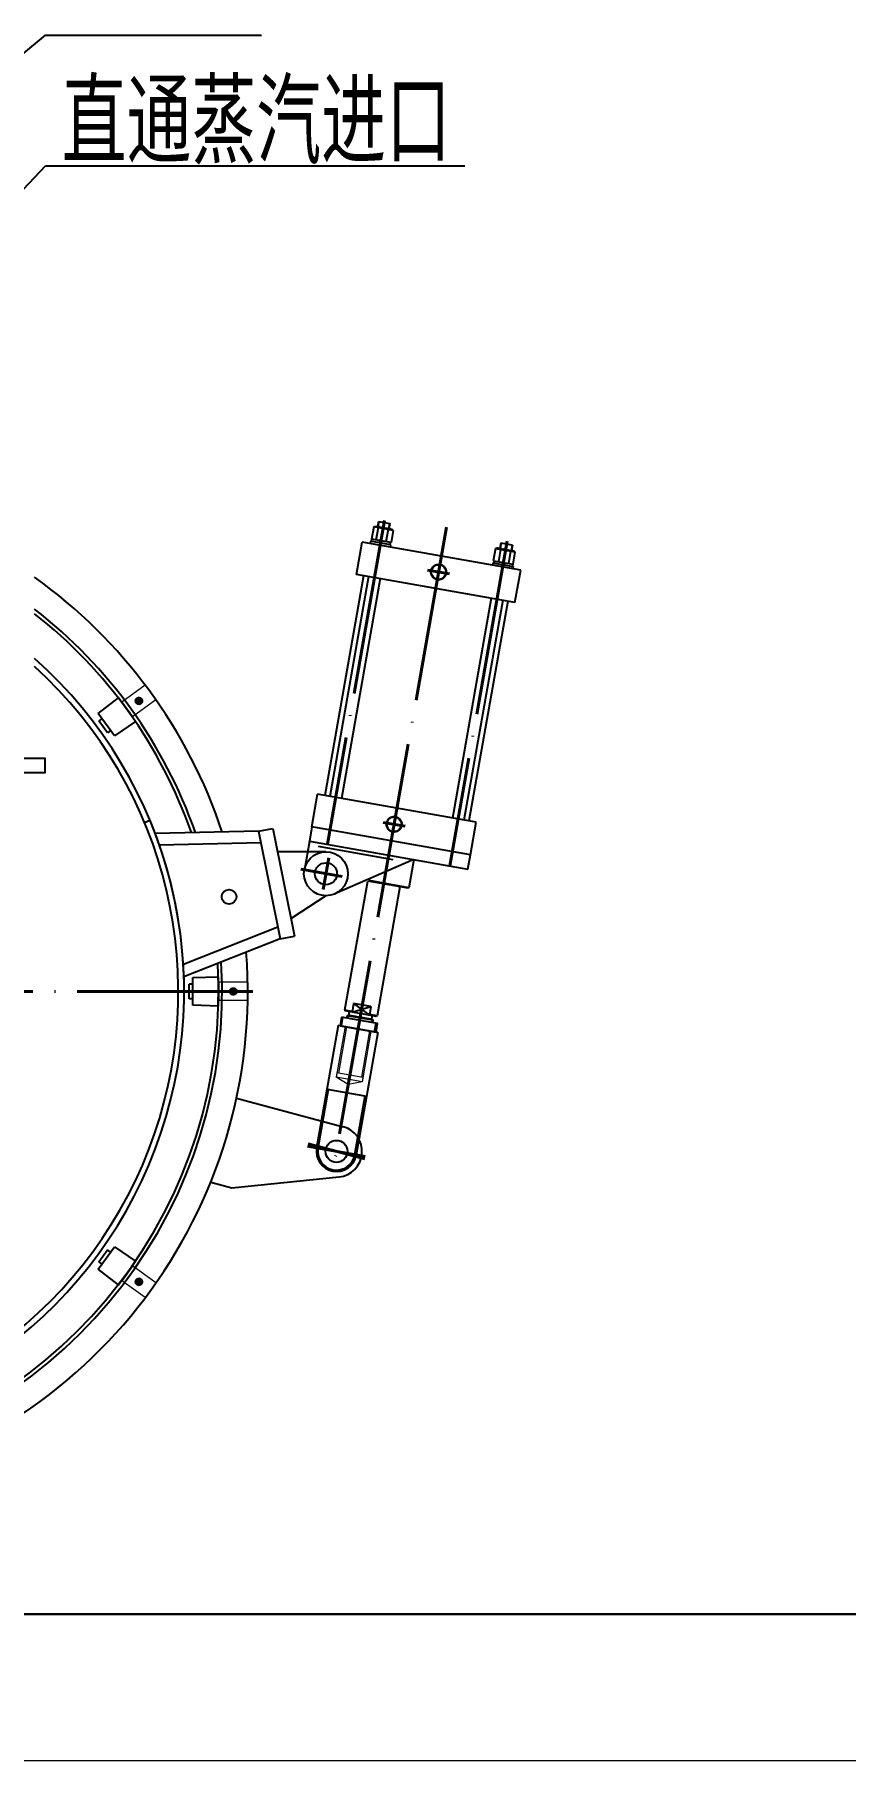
# Model space of a CAD drawing. Header units: inches. Extents: x 1901 to 2741, y 0 to 1188.
# Drawn here: x 2210.2 to 2321, y 0 to 235.9 of the extents above; entities that cross this region are included whole.
import ezdxf

# ---------------------------------------------------------------- set-up
doc = ezdxf.new("R2010")
doc.units = ezdxf.units.IN
doc.header["$MEASUREMENT"] = 0
doc.linetypes.add('ACAD_ISO02W100', pattern=[15, 12, -3])
doc.linetypes.add('ACAD_ISO04W100', pattern=[30, 24, -3, 0, -3])
for name, color, linetype, lineweight in [('中心线', 1, 'ACAD_ISO04W100', 40), ('图框内框线', 7, 'Continuous', 30), ('图框外框线', 7, 'Continuous', 20), ('实体', 7, 'Continuous', 25), ('工艺管道 1', 1, 'Continuous', 60), ('注释', 210, 'Continuous', 15), ('虑线', 190, 'ACAD_ISO02W100', 15)]:
    doc.layers.add(name, color=color, linetype=linetype, lineweight=lineweight)
doc.styles.add('样式 2', font='SimSun.ttf', dxfattribs={"width": 0.65, "height": 6})
doc.styles.add('样式 3', font='SimSun.ttf', dxfattribs={"width": 0.65, "height": 8})
doc.dimstyles.new('图形尺寸', dxfattribs={"dimtxt": 8, "dimasz": 2, "dimexe": 0.2, "dimexo": 0.1, "dimgap": 0.2, "dimtad": 1, "dimdec": 0, "dimlfac": 10, "dimdsep": 46, "dimtxsty": '样式 3', "dimcen": 2.5, "dimclrt": 7, "dimadec": 0, "dimazin": 0, "dimtfac": 0.5, "dimtdec": 0, "dimtofl": 0, "dimtmove": 0, "dimatfit": 3, "dimfxl": 1, "dimtolj": 2, "dimarcsym": 0})

msp = doc.modelspace()

# ---------------------------------------------------------------- linework, layer by layer
at = {"layer": '中心线'}
for p, q in [((2258.03, 169.43), (2250.23, 125.2)), ((2266.5, 168.54), (2250.98, 80.52)), ((2274.79, 166.61), (2266.97, 122.25)), ((2263.92, 162.66), (2266.91, 162.14)), ((2257.84, 128.19), (2260.83, 127.66)), ((2250.41, 123.34), (2249.64, 119.01)), ((2246.6, 121.78), (2252.24, 120.78)), ((2240.04, 105.1), (2099.63, 105.1)), ((2255.4, 82.54), (2247.52, 83.93)), ((2255.32, 82.2), (2247.59, 84.27))]:
    msp.add_line(p, q, dxfattribs=at)
at = {"layer": '图框内框线'}
msp.add_lwpolyline([(1951.02, 19.99), (2721.04, 19.99), (2721.04, 1167.65), (1951.02, 1167.65)], close=True, dxfattribs=at)
at = {"layer": '图框外框线'}
msp.add_lwpolyline([(1901.04, 0), (2741.04, 0), (2741.04, 1187.64), (1901.04, 1187.64)], close=True, dxfattribs=at)
at = {"layer": '实体'}
for p, q in [((2256.55, 168.56), (2256.26, 166.89)), ((2259.21, 168.09), (2256.55, 168.56)), ((2257.14, 168.46), (2256.85, 166.78)), ((2258.88, 168.25), (2256.87, 168.61)), ((2257.19, 169.31), (2257.06, 168.57)), ((2257.19, 169.31), (2258.77, 169.03)), ((2258.52, 168.21), (2258.23, 166.54)), ((2258.77, 169.03), (2258.64, 168.29)), ((2259.21, 168.09), (2258.92, 166.42)), ((2254.19, 162.07), (2254.97, 166.5)), ((2276.64, 162.68), (2254.97, 166.5)), ((2256.11, 166.61), (2256.05, 166.31)), ((2258.86, 166.12), (2256.11, 166.61)), ((2256.26, 166.89), (2256.21, 166.59)), ((2258.92, 166.42), (2256.26, 166.89)), ((2257.55, 166.35), (2257.26, 166.71)), ((2257.66, 166.33), (2257.36, 166.69)), ((2258.82, 166.43), (2258.77, 166.14)), ((2258.86, 166.12), (2258.81, 165.83)), ((2273.2, 165.62), (2272.9, 163.95)), ((2273.2, 165.62), (2275.85, 165.16)), ((2273.56, 165.66), (2275.58, 165.31)), ((2273.89, 165.5), (2273.59, 163.83)), ((2273.93, 166.35), (2273.8, 165.62)), ((2275.51, 166.08), (2273.93, 166.35)), ((2275.26, 165.26), (2274.97, 163.59)), ((2275.51, 166.08), (2275.38, 165.34)), ((2275.85, 165.16), (2275.56, 163.48)), ((2272.85, 163.66), (2272.8, 163.36)), ((2272.85, 163.66), (2275.61, 163.17)), ((2272.9, 163.95), (2275.56, 163.48)), ((2273, 163.93), (2272.95, 163.64)), ((2274.06, 163.44), (2274.46, 163.68)), ((2274.16, 163.42), (2274.55, 163.66)), ((2275.56, 163.48), (2275.51, 163.19)), ((2275.61, 163.17), (2275.55, 162.87)), ((2255.17, 161.9), (2249.88, 131.86)), ((2255.86, 161.78), (2250.57, 131.74)), ((2257.44, 161.5), (2252.14, 131.46)), ((2275.86, 158.25), (2254.19, 162.07)), ((2275.86, 158.25), (2276.64, 162.68)), ((2272.61, 158.82), (2267.31, 128.79)), ((2274.18, 158.55), (2268.89, 128.51)), ((2274.87, 158.42), (2269.57, 128.39)), ((2218.89, 143.07), (2221.65, 145.22)), ((2224, 141.98), (2221.65, 145.22)), ((2222.13, 144.64), (2222.12, 144.57)), ((2223.53, 142.63), (2222.12, 144.57)), ((2223.6, 142.62), (2222.13, 144.64)), ((2224.67, 144.33), (2224.09, 145.13)), ((2224.84, 144.44), (2224.25, 145.25)), ((2221.11, 140.01), (2218.89, 143.07)), ((2219.41, 142.35), (2219, 142.06)), ((2220.18, 140.44), (2219, 142.06)), ((2224, 141.98), (2221.11, 140.01)), ((2223.6, 142.62), (2223.53, 142.63)), ((2220.58, 140.74), (2220.18, 140.44)), ((2248.11, 127.6), (2248.89, 132.03)), ((2270.56, 128.21), (2248.89, 132.03)), ((2225.97, 128.46), (2225.23, 128.15)), ((2240.82, 126.98), (2242.78, 127.37)), ((2242.78, 127.37), (2245.73, 112.66)), ((2248.11, 127.6), (2247.77, 125.63)), ((2269.78, 123.78), (2248.11, 127.6)), ((2269.78, 123.78), (2270.56, 128.21)), ((2240.82, 126.98), (2226.67, 126.69)), ((2241.14, 125.38), (2227.25, 125.1)), ((2240.82, 126.98), (2243.77, 112.27)), ((2247.77, 125.63), (2247.07, 121.69)), ((2247.77, 125.63), (2269.43, 121.81)), ((2250.02, 124.17), (2243.42, 124.17)), ((2248.95, 124.92), (2259.15, 123.12)), ((2262.04, 123.12), (2251.22, 118.42)), ((2262.04, 123.12), (2261.37, 119.27)), ((2269.43, 121.81), (2269.78, 123.78)), ((2250.02, 118.17), (2245.25, 115.07)), ((2255.68, 120.1), (2252.58, 102.55)), ((2261.25, 119.19), (2255.79, 120.16)), ((2261.37, 119.27), (2255.94, 120.23)), ((2260.12, 119.39), (2257.01, 101.77)), ((2261.37, 119.27), (2261.25, 119.19)), ((2243.45, 113.86), (2230.53, 108.77)), ((2243.77, 112.27), (2230.61, 107.08)), ((2243.77, 112.27), (2245.73, 112.66)), ((2231.84, 106.99), (2235.34, 107.1)), ((2231.84, 103.21), (2231.84, 106.99)), ((2235.34, 103.1), (2235.34, 107.1)), ((2235.39, 106.35), (2235.34, 106.3)), ((2235.34, 103.9), (2235.34, 106.3)), ((2235.39, 103.85), (2235.39, 106.35)), ((2230.64, 105.1), (2229.84, 105.1)), ((2231.34, 104.1), (2231.34, 106.1)), ((2231.84, 106.1), (2231.34, 106.1)), ((2231.84, 104.1), (2231.34, 104.1)), ((2235.39, 103.85), (2235.34, 103.9)), ((2237.26, 104.6), (2237.26, 105.6)), ((2237.46, 104.6), (2237.46, 105.6)), ((2235.34, 103.1), (2231.84, 103.21)), ((2252.14, 100.37), (2252.35, 101.56)), ((2253.61, 102.36), (2252.58, 102.55)), ((2252.58, 102.55), (2252.66, 102.43)), ((2256.9, 101.68), (2252.66, 102.43)), ((2252.9, 101.78), (2252.85, 101.47)), ((2252.9, 101.78), (2253.02, 101.86)), ((2256.45, 101.15), (2252.9, 101.78)), ((2256.37, 101.27), (2253.02, 101.86)), ((2253.2, 102.34), (2253.12, 101.84)), ((2253.8, 103.45), (2253.6, 102.27)), ((2253.6, 102.27), (2256.17, 103.03)), ((2253.8, 103.45), (2255.96, 101.85)), ((2256.17, 103.03), (2253.8, 103.45)), ((2256.17, 103.03), (2255.96, 101.85)), ((2257.01, 101.77), (2255.98, 101.95)), ((2256.35, 101.78), (2256.27, 101.29)), ((2257.01, 101.77), (2256.9, 101.68)), ((2251.7, 100.45), (2248.75, 83.71)), ((2257.12, 99.5), (2251.7, 100.45)), ((2257.12, 99.5), (2254.17, 82.75)), ((2256.37, 101.27), (2256.45, 101.15)), ((2256.45, 101.15), (2256.39, 100.84)), ((2256.68, 99.57), (2256.89, 100.75)), ((2237.79, 90.52), (2252.36, 86.61)), ((2248.95, 83.67), (2250.37, 91.72)), ((2250.17, 91.75), (2255.58, 90.8)), ((2253.97, 82.79), (2255.39, 90.83)), ((2234.27, 79.04), (2237.16, 78.26)), ((2237.16, 78.26), (2251.81, 79.75)), ((2218.89, 67.13), (2221.11, 70.19)), ((2219, 68.14), (2220.18, 69.76)), ((2220.58, 69.47), (2220.18, 69.76)), ((2221.11, 70.19), (2224, 68.22)), ((2221.65, 64.98), (2218.89, 67.13)), ((2219.41, 67.85), (2219, 68.14)), ((2221.65, 64.98), (2224, 68.22)), ((2222.12, 65.63), (2223.53, 67.57)), ((2222.13, 65.56), (2223.6, 67.58)), ((2223.6, 67.58), (2223.53, 67.57)), ((2222.13, 65.56), (2222.12, 65.63)), ((2224.09, 65.07), (2224.67, 65.88)), ((2224.25, 64.95), (2224.84, 65.76))]:
    msp.add_line(p, q, dxfattribs=at)
for points in [[(2203.09, 134.95), (2203.09, 136.95), (2211.59, 136.95), (2211.59, 134.95)], [(2252.16, 101.59), (2251.95, 100.41), (2256.87, 99.54), (2257.08, 100.72)]]:
    msp.add_lwpolyline(points, close=True, dxfattribs=at)
for centre, radius in [((2265.42, 162.4), 1), ((2224.46, 144.79), 0.4), ((2259.34, 127.93), 1), ((2250.02, 121.17), 3), ((2250.02, 121.17), 1.5), ((2236.78, 118.03), 1), ((2237.36, 105.1), 0.4), ((2251.46, 83.23), 1.5), ((2224.46, 65.41), 0.4)]:
    msp.add_circle(centre, radius, dxfattribs=at)
for centre, radius, start, end in [((2256.78, 168.11), 0.5, 43.1301, 116.8699), ((2257.42, 165.97), 2.5, 63.7398, 96.2602), ((2258.77, 167.6), 0.662, 48.1092, 111.8908), ((2273.44, 165.01), 0.662, 48.1092, 111.8908), ((2274.16, 163.02), 2.5, 63.7398, 96.2602), ((2275.49, 164.81), 0.5, 43.1301, 116.8699), ((2169.84, 105.1), 69.5, 18.2592, 54.509), ((2169.84, 105.1), 66, 19.1965, 52.3118), ((2169.84, 105.1), 65.5, 19.339, 51.9732), ((2169.84, 105.1), 60.8, 131.5789, 48.4211), ((2169.84, 105.1), 60, 132.2603, 47.7397), ((2169.84, 105.1), 60.8, 0, 22.5941), ((2169.84, 105.1), 69.5, 198.2592, 4.4074), ((2169.84, 105.1), 66, 199.1965, 3.4701), ((2169.84, 105.1), 65.5, 199.339, 3.3276), ((2251.46, 83.23), 3.5, 275.7979, 75), ((2251.46, 83.23), 2.75, 170, 350), ((2251.46, 83.23), 2.55, 170, 350)]:
    msp.add_arc(centre, radius, start, end, dxfattribs=at)
at = {"layer": '工艺管道 1'}
for p, q in [((2224.76, 144.38), (2224.17, 145.19)), ((2237.36, 104.6), (2237.36, 105.6)), ((2224.17, 65.01), (2224.76, 65.82))]:
    msp.add_line(p, q, dxfattribs=at)
at = {"layer": '虑线'}
for p, q in [((2257.29, 169.29), (2257.16, 168.55)), ((2258.67, 169.05), (2258.54, 168.31)), ((2274.03, 166.34), (2273.9, 165.6)), ((2275.41, 166.09), (2275.28, 165.36)), ((2225.32, 146.96), (2222.13, 144.64)), ((2226.79, 144.93), (2223.6, 142.62)), ((2239.33, 106.35), (2235.39, 106.35)), ((2239.33, 103.85), (2235.39, 103.85)), ((2253.07, 101.85), (2252.99, 101.44)), ((2252.64, 100.29), (2251.42, 93.36)), ((2252.83, 100.25), (2251.72, 93.91)), ((2255.99, 99.7), (2254.87, 93.36)), ((2256.18, 99.66), (2254.96, 92.73)), ((2256.32, 101.28), (2256.24, 100.87)), ((2251.52, 93.95), (2251.42, 93.36)), ((2254.96, 92.73), (2251.42, 93.36)), ((2253.07, 92.37), (2251.42, 93.36)), ((2255.07, 93.32), (2251.52, 93.95)), ((2254.96, 92.73), (2253.07, 92.37)), ((2255.07, 93.32), (2254.96, 92.73)), ((2226.79, 65.27), (2223.6, 67.58)), ((2225.32, 63.25), (2222.13, 65.56))]:
    msp.add_line(p, q, dxfattribs=at)
for centre, radius in [((2265.42, 162.4), 1.1), ((2224.46, 144.79), 0.5), ((2259.34, 127.93), 1.1), ((2237.36, 105.1), 0.5), ((2224.46, 65.41), 0.5)]:
    msp.add_circle(centre, radius, dxfattribs=at)

# ---------------------------------------------------------------- texts
at = {"layer": '注释', "insert": (2213.9, 218.09), "char_height": 10, "attachment_point": 7, "style": '样式 2'}
msp.add_mtext('直通蒸汽进口', dxfattribs=at)

# ---------------------------------------------------------------- leaders
at = {"layer": '注释', "annotation_type": 0, "has_hookline": 1, "hookline_direction": 0}
for points, text_width in [([(2183.44, 212.37), (2211.7, 235.76), (2213.7, 235.76)], 27.3), ([(2189.44, 194.5), (2211.7, 217.89), (2213.7, 217.89)], 55.11)]:
    msp.add_leader(points, dimstyle='图形尺寸', dxfattribs=dict(at, text_width=text_width))

doc.saveas('drawing.dxf')
